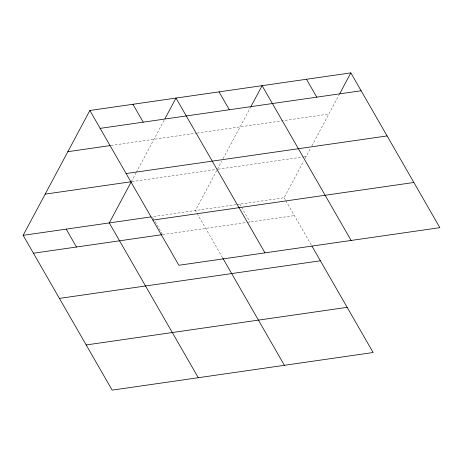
<?xml version="1.0" encoding="UTF-8"?>
<svg xmlns="http://www.w3.org/2000/svg" width="463" height="463" viewBox="0 0 463 463"><rect width="100%" height="100%" fill="white"/><g stroke="black" fill="none" stroke-linecap="round" stroke-linejoin="round"><path stroke-width="0.35" stroke-dasharray="2.31 1.74" d="M131.289 181.727L135.96 172.988M136.296 172.363L164.649 119.298M216.748 170.563L195.398 210.515L196.816 212.986M217.413 169.313L221.748 161.199M223.085 158.705L251.102 106.264M236.9 204.536L284.132 197.73L303.809 160.898M305.146 158.398L310.482 148.415M311.819 145.914L339.836 93.474M110.912 145.48L196.329 133.17M197.035 133.072L328.828 114.077M131.996 181.623L216.001 169.516M218.131 169.215L303.282 156.94M304 156.835L306.147 156.529M236.188 204.64L152.333 216.725L153.751 219.19M162.617 234.602L246.466 222.518M247.184 222.414L294.41 215.608M284.132 197.73L285.549 200.195M285.902 200.815L311.611 245.523M239.765 204.125L241.182 206.591M241.536 207.204L250.043 222.003M197.169 213.599L222.529 257.7M155.169 221.655L162.258 233.983"/><path stroke-width="0.69" d="M311.964 246.137L373.137 352.517L112.156 390.124L23.15 235.337L89.863 110.483L350.844 72.876L439.85 227.663L178.868 265.27L89.863 110.483M164.978 118.673L175.986 98.075L264.992 252.862M251.102 106.264L262.11 85.661L351.116 240.447M339.836 93.474L350.844 72.876M100.147 128.367L361.123 90.754M67.847 151.69L110.206 145.585M126.127 173.544L387.103 135.931M45.166 194.136L131.289 181.727L109.274 222.929L198.28 377.715M23.15 235.337L150.921 216.927M152.888 220.093L413.87 182.48M33.429 253.22L161.911 234.7M59.409 298.398L320.39 260.785M86.176 344.947L347.157 307.334M306.477 79.271L316.761 97.149M219.051 91.871L229.33 109.748M222.882 258.313L284.404 365.301M132.927 104.279L143.206 122.157M66.209 229.133L76.493 247.011"/></g></svg>
